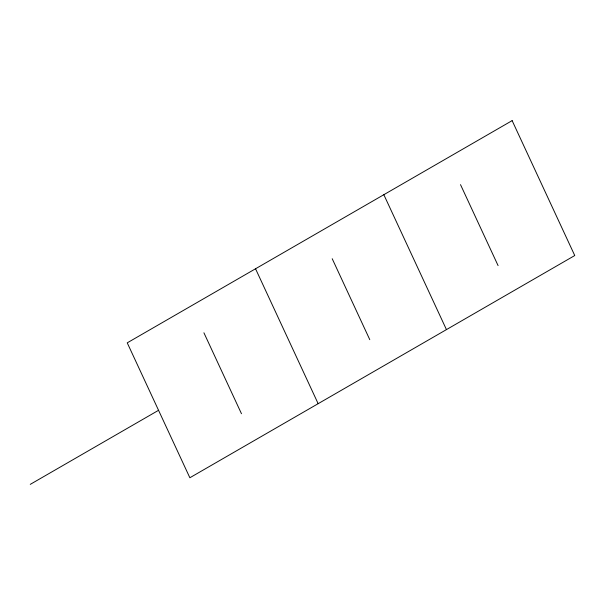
<?xml version="1.0" encoding="UTF-8"?>
<svg xmlns="http://www.w3.org/2000/svg" width="605" height="605" viewBox="0 0 605 605"><rect width="100%" height="100%" fill="white"/><g stroke="black" fill="none" stroke-linecap="round" stroke-linejoin="round"><path stroke-width="0.91" d="M30.25 484.371L158.548 410.303M460.511 184.646L498.081 265.595M383.835 194.697L446.452 329.612M332.213 258.721L369.784 339.67M255.537 268.771L318.154 403.686M203.915 332.788L241.478 413.737M512.133 120.629L127.239 342.846L189.857 477.753L574.75 255.537L512.133 120.629"/></g></svg>
